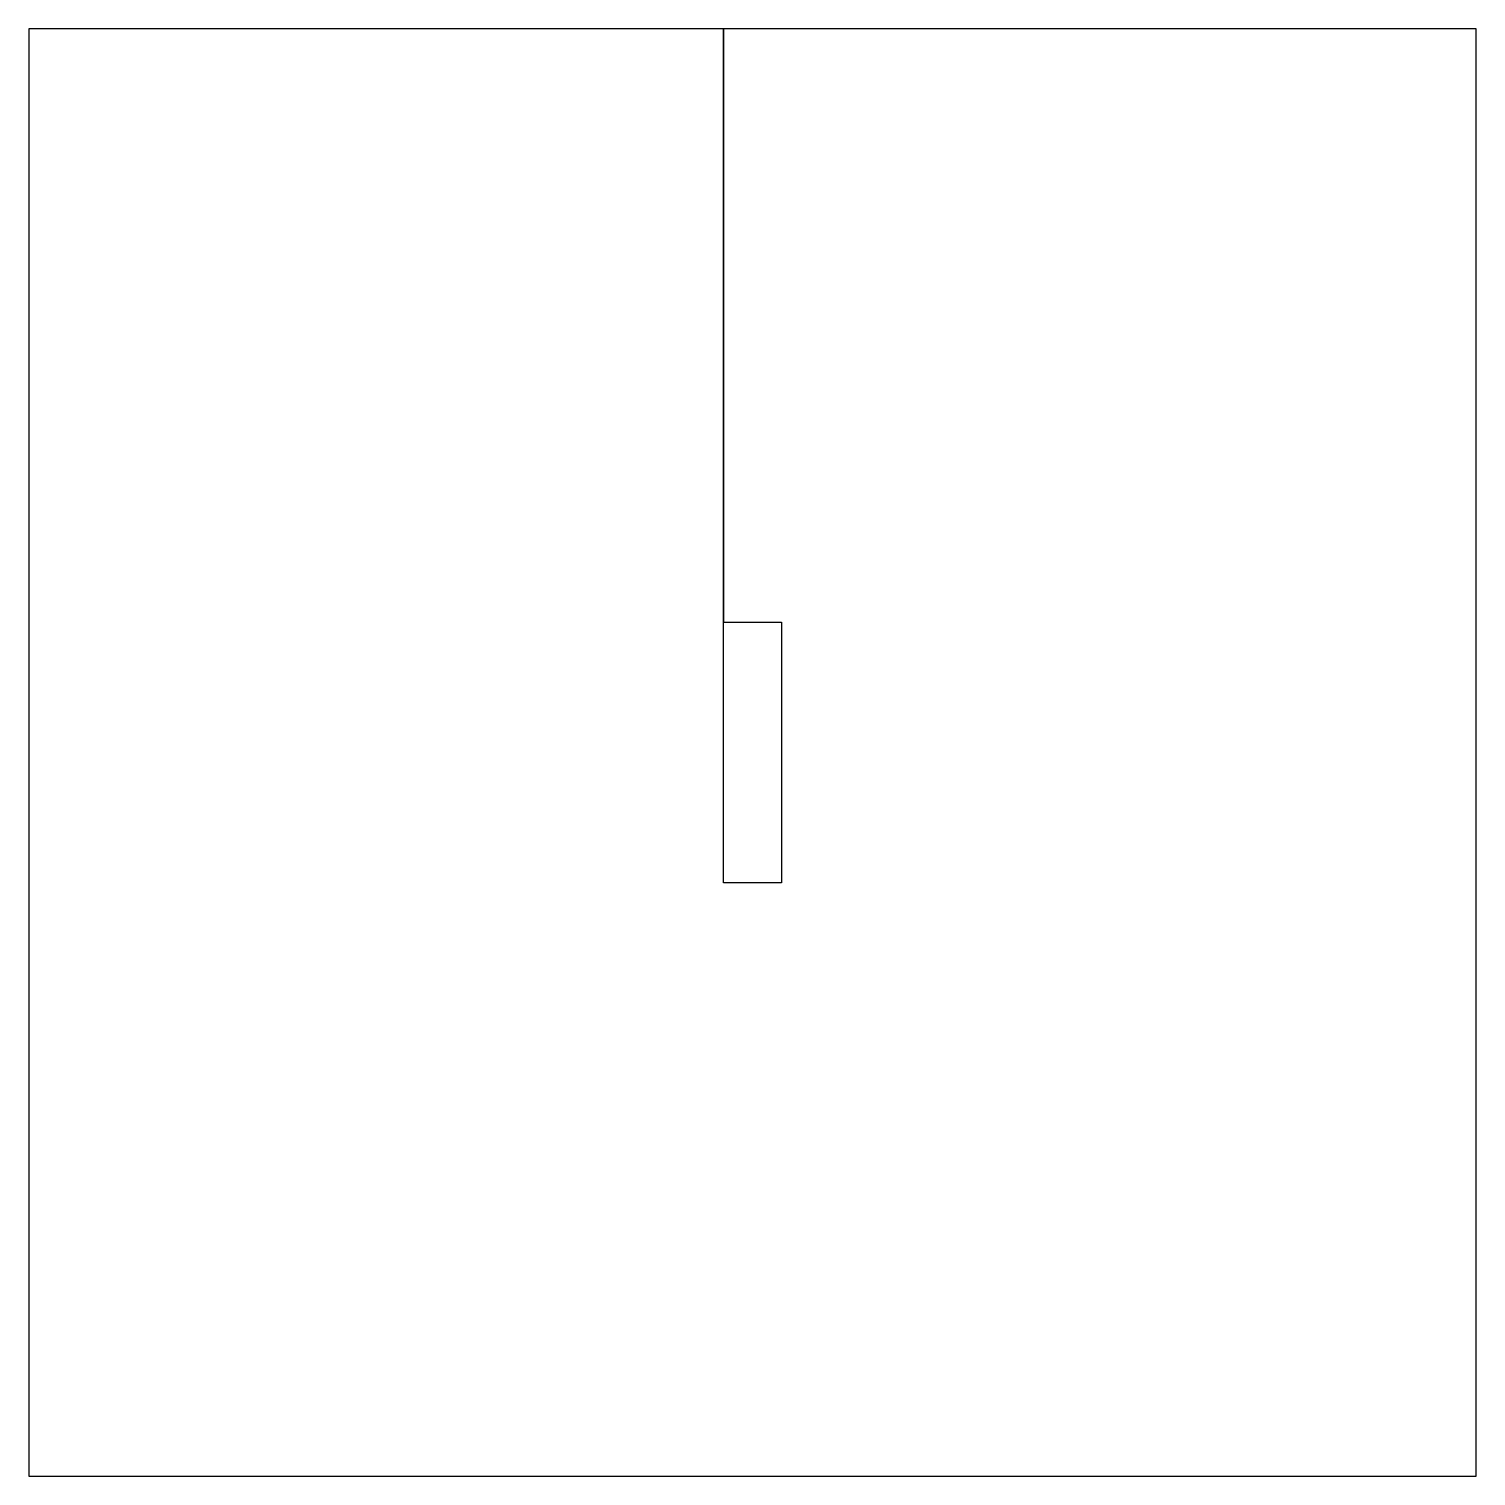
# Model space of a CAD drawing. Header units: metres. Extents: x -25 to 25, y -25 to 25.
import ezdxf

# ---------------------------------------------------------------- set-up
doc = ezdxf.new("R2010")
doc.units = ezdxf.units.M
doc.layers.add('Layer_1', color=70, linetype='Continuous')

msp = doc.modelspace()

# ---------------------------------------------------------------- linework, layer by layer
at = {"layer": 'Layer_1'}
msp.add_lwpolyline([(-1, 25), (-1, 4.5), (1, 4.5), (1, -4.5), (-1, -4.5), (-1, 4.5), (-1, 25), (-25, 25), (-25, -25), (25, -25), (25, 25), (-1, 25)], close=True, dxfattribs=at)

doc.saveas('drawing.dxf')
